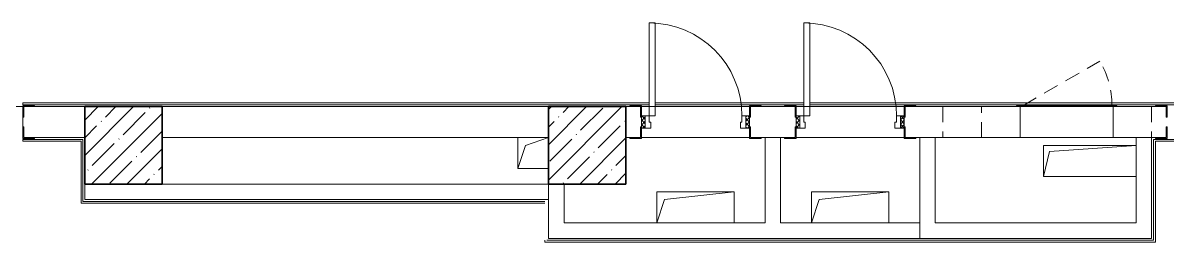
# Model space of a CAD drawing. Header units: millimetres. Extents: x 5993 to 95364, y 94667 to 143522.
# Drawn here: x 43891 to 44494, y 114522 to 114637 of the extents above; entities that cross this region are included whole.
import ezdxf

# ---------------------------------------------------------------- set-up
doc = ezdxf.new("R2010")
doc.units = ezdxf.units.MM
doc.linetypes.add('200_ШТРИХ__ш1_п0_6_', pattern=[160, 100, -60])
doc.linetypes.add('200_ШТРИХ_ш1п0_6_', pattern=[160, 100, -60])
for name, color, linetype, lineweight in [('0-2', 7, 'Continuous', 9), ('Двери', 7, 'Continuous', 9), ('Каркас_Импост', 7, 'Continuous', 13), ('Каркас_Импост-1', 7, 'Continuous', 9), ('Несущие колонны', 7, 'Continuous', 9), ('Несущие колонны-1', 7, 'Continuous', 35), ('Обобщенные модели', 7, 'Continuous', 9), ('Общие ребра', 7, 'Continuous', 9), ('Окна', 7, 'Continuous', 9), ('Открывание в плане-1', 7, '200_ШТРИХ__ш1_п0_6_', 9), ('Открывание-1', 7, 'Continuous', 9), ('Панель-2', 7, 'Continuous', 13), ('Перекрытия', 7, 'Continuous', 9), ('Перемычка_Пунктирные линии-1', 7, '200_ШТРИХ_ш1п0_6_', 9), ('Стены', 7, 'Continuous', 9), ('Стены-1', 7, 'Continuous', 13)]:
    doc.layers.add(name, color=color, linetype=linetype, lineweight=lineweight)
pattern_1 = [(135, (1951.41, 164.685), (-14.14214, -14.14214), []), (225, (1951.41, 164.685), (14.14214, -14.14214), [])]
pattern_2 = [(45, (-171.384, 164.685), (-14.1421, 14.1421), []), (135, (-171.384, 164.685), (-14.1421, -14.1421), [])]

# ---------------------------------------------------------------- blocks, each defined once
blk = doc.blocks.new('BSC_Колонна _Прямоугольная - 500х500-V76-АИ2_01_План напольных покрытий и плинтусов 1го этажа _Часть 2_')
at = {"layer": 'Несущие колонны'}
h = blk.add_hatch(dxfattribs=at)
h.set_pattern_fill('FP_86', color=256, style=0, pattern_type=2)
h.set_pattern_definition([(45, (-31400, -7650), (-114.04925, 114.04925), []), (45, (-31285.95, -7650), (-114.04925, 114.04925), [201.613, -40.323, 3.353, -36.97])])
h.paths.add_polyline_path([(-250, -250), (250, -250), (250, 250), (-250, 250)], flags=0)
at = {"layer": 'Несущие колонны-1'}
for p, q in [((250, 250), (-250, 250)), ((-250, 250), (-250, -250)), ((250, -250), (250, 250)), ((-250, -250), (250, -250))]:
    blk.add_line(p, q, dxfattribs=at)
blk = doc.blocks.new('BSC_Колонна _Прямоугольная - 500х500-V93-АИ2_01_План напольных покрытий и плинтусов 1го этажа _Часть 2_')
at = {"layer": 'Несущие колонны'}
h = blk.add_hatch(dxfattribs=at)
h.set_pattern_fill('FP_112', color=256, style=0, pattern_type=2)
h.set_pattern_definition([(45, (-28400, -7650), (-114.04925, 114.04925), []), (45, (-28285.95, -7650), (-114.04925, 114.04925), [201.613, -40.323, 3.353, -36.97])])
h.paths.add_polyline_path([(-250, -250), (250, -250), (250, 250), (-250, 250)], flags=0)
at = {"layer": 'Несущие колонны-1'}
for p, q in [((250, 250), (-250, 250)), ((-250, 250), (-250, -250)), ((250, -250), (250, 250)), ((-250, -250), (250, -250))]:
    blk.add_line(p, q, dxfattribs=at)
blk = doc.blocks.new('Дверь_СКБ_1Ст_Внутренняя_ШЕР - СОШ_Д-1__Дв_700x1800h_Технический шкаф ЭОМ и СС_EI30-27930625-АИ2_01_План напольных покрытий и плинтусов 1го этажа _Часть 2_')
at = {"layer": 'Двери'}
h = blk.add_hatch(dxfattribs=at)
h.set_pattern_fill('FP_158', color=256, style=0, pattern_type=2)
h.set_pattern_definition(pattern_1)
h.paths.add_polyline_path([(362.5, -40), (362.5, 40), (337.5, 40), (337.5, -40)], flags=0)
at = {"layer": 'Каркас_Импост-1'}
h = blk.add_hatch(dxfattribs=at)
h.set_pattern_fill('FP_159', color=256, style=0, pattern_type=2)
h.set_pattern_definition(pattern_2)
h.paths.add_polyline_path([(-312.5, -40), (-312.5, 40), (-337.5, 40), (-337.5, -40)], flags=0)
at = {"layer": 'Каркас_Импост'}
for p, q in [((-312.5, 40), (-337.5, 40)), ((-337.5, 31), (-337.5, -31)), ((-287.5, 40), (-312.5, 40)), ((-312.5, 40), (-312.5, -40)), ((-312.5, -40), (-312.5, 40)), ((-287.5, 0), (-287.5, 40)), ((-277.5, 0), (-287.5, 0)), ((-277.5, -40), (-277.5, 0)), ((312.5, 0), (302.5, 0)), ((302.5, 0), (302.5, -40)), ((312.5, 40), (312.5, 0)), ((337.5, 40), (312.5, 40)), ((337.5, -40), (337.5, 40)), ((362.5, 40), (337.5, 40)), ((337.5, 40), (337.5, -40)), ((362.5, -40), (362.5, 40)), ((-337.5, -40), (-312.5, -40)), ((-312.5, -40), (-277.5, -40)), ((302.5, -40), (337.5, -40)), ((337.5, -40), (362.5, -40))]:
    blk.add_line(p, q, dxfattribs=at)
at = {"layer": 'Открывание-1'}
blk.add_arc((-287.5, 40), 600, 360, 90, dxfattribs=at)
at = {"layer": 'Панель-2'}
for p, q in [((-287.5, 640), (-287.5, 40)), ((-247.5, 640), (-287.5, 640)), ((-247.5, 40), (-247.5, 640)), ((-287.5, 40), (-247.5, 40))]:
    blk.add_line(p, q, dxfattribs=at)
blk = doc.blocks.new('Дверь_СКБ_1Ст_Внутренняя_ШЕР - СОШ_Д-1__Дв_700x1800h_Технический шкаф ЭОМ и СС_EI30-27926874-АИ2_01_План напольных покрытий и плинтусов 1го этажа _Часть 2_')
at = {"layer": 'Двери'}
h = blk.add_hatch(dxfattribs=at)
h.set_pattern_fill('FP_158', color=256, style=0, pattern_type=2)
h.set_pattern_definition(pattern_1)
h.paths.add_polyline_path([(362.5, -40), (362.5, 40), (337.5, 40), (337.5, -40)], flags=0)
at = {"layer": 'Каркас_Импост-1'}
h = blk.add_hatch(dxfattribs=at)
h.set_pattern_fill('FP_159', color=256, style=0, pattern_type=2)
h.set_pattern_definition(pattern_2)
h.paths.add_polyline_path([(-312.5, -40), (-312.5, 40), (-337.5, 40), (-337.5, -40)], flags=0)
at = {"layer": 'Каркас_Импост'}
for p, q in [((-312.5, 40), (-337.5, 40)), ((-337.5, 31), (-337.5, -31)), ((-287.5, 40), (-312.5, 40)), ((-312.5, 40), (-312.5, -40)), ((-312.5, -40), (-312.5, 40)), ((-287.5, 0), (-287.5, 40)), ((-277.5, 0), (-287.5, 0)), ((-277.5, -40), (-277.5, 0)), ((312.5, 0), (302.5, 0)), ((302.5, 0), (302.5, -40)), ((312.5, 40), (312.5, 0)), ((337.5, 40), (312.5, 40)), ((337.5, -40), (337.5, 40)), ((362.5, 40), (337.5, 40)), ((337.5, 40), (337.5, -40)), ((362.5, -31), (362.5, 31)), ((-337.5, -40), (-312.5, -40)), ((-312.5, -40), (-277.5, -40)), ((302.5, -40), (337.5, -40)), ((337.5, -40), (362.5, -40))]:
    blk.add_line(p, q, dxfattribs=at)
at = {"layer": 'Открывание-1'}
blk.add_arc((-287.5, 40), 600, 360, 90, dxfattribs=at)
at = {"layer": 'Панель-2'}
for p, q in [((-287.5, 640), (-287.5, 40)), ((-247.5, 640), (-287.5, 640)), ((-247.5, 40), (-247.5, 640)), ((-287.5, 40), (-247.5, 40))]:
    blk.add_line(p, q, dxfattribs=at)
blk = doc.blocks.new('Фахверк_СКБ_Уголок - 200_4010-27904266-АИ2_01_План напольных покрытий и плинтусов 1го этажа _Часть 2_')
at = {"layer": 'Обобщенные модели'}
for p, q in [((125, 156), (50, 156)), ((50, 156), (50, 150)), ((50, 150), (119, 150)), ((119, 150), (119, 81)), ((125, 81), (125, 156)), ((119, 81), (125, 81)), ((125, 19), (119, 19)), ((119, 19), (119, -50)), ((125, -56), (125, 19)), ((119, -50), (50, -50)), ((50, -50), (50, -56)), ((50, -56), (125, -56))]:
    blk.add_line(p, q, dxfattribs=at)
blk = doc.blocks.new('Фахверк_СКБ_Уголок - 200_4010_1-27904659-АИ2_01_План напольных покрытий и плинтусов 1го этажа _Часть 2_')
at = {"layer": 'Обобщенные модели'}
for p, q in [((125, 156), (50, 156)), ((50, 156), (50, 150)), ((50, 150), (119, 150)), ((119, 150), (119, 81)), ((125, 81), (125, 156)), ((119, 81), (125, 81)), ((125, 19), (119, 19)), ((119, 19), (119, -50)), ((125, -56), (125, 19)), ((119, -50), (50, -50)), ((50, -50), (50, -56)), ((50, -56), (125, -56))]:
    blk.add_line(p, q, dxfattribs=at)
blk = doc.blocks.new('АР_Перемычка - АР_Перемычка-27931200-АИ2_01_План напольных покрытий и плинтусов 1го этажа _Часть 2_')
at = {"layer": 'Обобщенные модели'}
blk.add_line((0, -100), (8, -100), dxfattribs=at)
at = {"layer": 'Перемычка_Пунктирные линии-1'}
for p, q in [((0, 100), (950, 100)), ((950, 100), (950, -100)), ((0, -31), (0, 31)), ((0, -100), (950, -100))]:
    blk.add_line(p, q, dxfattribs=at)
blk = doc.blocks.new('АР_Перемычка - АР_Перемычка-27927451-АИ2_01_План напольных покрытий и плинтусов 1го этажа _Часть 2_')
at = {"layer": 'Обобщенные модели'}
blk.add_line((0, -100), (9, -100), dxfattribs=at)
at = {"layer": 'Перемычка_Пунктирные линии-1'}
for p, q in [((0, 100), (700, 100)), ((0, -31), (0, 31)), ((700, 31), (700, -31)), ((0, -100), (700, -100))]:
    blk.add_line(p, q, dxfattribs=at)
blk = doc.blocks.new('154_Стойка_СКБ_Уголок - СМ-2530_200-28213945-АИ2_01_План напольных покрытий и плинтусов 1го этажа _Часть 2_')
at = {"layer": 'Обобщенные модели'}
for p, q in [((125, 156), (125, 81)), ((200, 156), (125, 156)), ((131, 81), (131, 150)), ((131, 150), (200, 150)), ((200, 150), (200, 156)), ((125, 81), (131, 81)), ((131, 19), (125, 19)), ((125, 19), (125, -56)), ((131, -50), (131, 19)), ((125, -56), (200, -56)), ((200, -50), (131, -50)), ((200, -56), (200, -50))]:
    blk.add_line(p, q, dxfattribs=at)
blk = doc.blocks.new('154_Стойка_СКБ_Уголок - СМ-2230_200-28216496-АИ2_01_План напольных покрытий и плинтусов 1го этажа _Часть 2_')
at = {"layer": 'Обобщенные модели'}
for p, q in [((125, 156), (125, 90)), ((200, 156), (125, 156)), ((131, 81), (131, 150)), ((131, 150), (200, 150)), ((200, 150), (200, 156)), ((125, 81), (131, 81)), ((131, 19), (125, 19)), ((125, 10), (125, -56)), ((131, -50), (131, 19)), ((125, -56), (200, -56)), ((200, -50), (131, -50)), ((200, -56), (200, -50))]:
    blk.add_line(p, q, dxfattribs=at)
blk = doc.blocks.new('AR_Отверстие Ниша - Лючок-32404230-АИ2_01_План напольных покрытий и плинтусов 1го этажа _Часть 2_')
at = {"layer": 'Окна'}
for p, q in [((300, 100), (-300, 100)), ((-300, 100), (-300, -100)), ((300, -100), (300, 100)), ((-300, -100), (300, -100))]:
    blk.add_line(p, q, dxfattribs=at)
blk = doc.blocks.new('Л_Общий_Лючок - Лючок-29684080-АИ2_01_План напольных покрытий и плинтусов 1го этажа _Часть 2_')
at = {"layer": 'Окна'}
for p, q in [((624, 6), (-24, 6)), ((-24, 6), (-24, 0)), ((-24, 0), (0, 0)), ((600, 0), (624, 0)), ((624, 6), (624, 0))]:
    blk.add_line(p, q, dxfattribs=at)
at = {"layer": 'Открывание в плане-1'}
blk.add_line((16.4, 6), (515.2, 294), dxfattribs=at)
blk.add_arc((6, 0), 588, 0.58763, 30, dxfattribs=at)
blk = doc.blocks.new('АР_Перемычка1 - АР_Перемычка 2-29791510-АИ2_01_План напольных покрытий и плинтусов 1го этажа _Часть 2_')
at = {"layer": 'Перемычка_Пунктирные линии-1'}
for p, q in [((-250, 100), (0, 100)), ((-250, -100), (-250, 100)), ((600, 100), (850, 100)), ((850, 100), (850, -100)), ((-250, -100), (0, -100)), ((600, -100), (850, -100))]:
    blk.add_line(p, q, dxfattribs=at)
blk = doc.blocks.new('AR_Отверстие прямоугольное _в плите_ - AR_Отверстие прямоугольное _в плите_-V196-АИ2_01_План напольных покрытий и плинтусов 1го этажа _Часть 2_')
at = {"layer": 'Обобщенные модели'}
for p, q in [((250, 100), (-250, 100)), ((-250, 100), (-250, -100)), ((-200, 50), (250, 100)), ((250, -100), (250, 100)), ((-250, -100), (-200, 50))]:
    blk.add_line(p, q, dxfattribs=at)
blk = doc.blocks.new('AR_Отверстие прямоугольное _в плите_ - AR_Отверстие прямоугольное _в плите_-30459197-АИ2_01_План напольных покрытий и плинтусов 1го этажа _Часть 2_')
at = {"layer": 'Обобщенные модели'}
for p, q in [((300, 100), (-300, 100)), ((-300, 100), (-300, -100)), ((-260, 60), (300, 100)), ((-300, -100), (-260, 60)), ((-300, -100), (300, -100))]:
    blk.add_line(p, q, dxfattribs=at)
blk = doc.blocks.new('AR_Отверстие прямоугольное _в плите_ - AR_Отверстие прямоугольное _в плите_-V248-АИ2_01_План напольных покрытий и плинтусов 1го этажа _Часть 2_')
at = {"layer": 'Обобщенные модели'}
for p, q in [((-100, 100), (-100, -100)), ((-50, 50), (100, 100)), ((-100, -100), (-50, 50)), ((-100, -100), (100, -100))]:
    blk.add_line(p, q, dxfattribs=at)

msp = doc.modelspace()

# ---------------------------------------------------------------- linework, layer by layer
at = {"layer": 'Общие ребра'}
msp.add_line((44371.63, 114577.12), (44363.49, 114577.12), dxfattribs=at)
at = {"layer": 'Перекрытия'}
msp.add_line((43891.4, 114593.4), (43753.02, 114593.4), dxfattribs=at)
at = {"layer": 'Стены'}
for p, q in [((43891.4, 114595.35), (44221.05, 114595.35)), ((43891.4, 114594.37), (43891.4, 114595.35)), ((44221.05, 114594.37), (43891.4, 114594.37)), ((44216.98, 114593.4), (44221.05, 114593.4)), ((44224.3, 114595.35), (44302.44, 114595.35)), ((44302.44, 114594.37), (44224.3, 114594.37)), ((44224.3, 114593.4), (44273.95, 114593.4)), ((44298.37, 114593.4), (44302.44, 114593.4)), ((44305.7, 114595.35), (45262.91, 114595.35)), ((44943.58, 114594.37), (44305.7, 114594.37)), ((44305.7, 114593.4), (44355.35, 114593.4)), ((43891.4, 114576.14), (43922.98, 114576.14)), ((43891.4, 114576.14), (43891.4, 114575.17)), ((43922, 114575.17), (43891.4, 114575.17)), ((43922, 114542.61), (43922, 114575.17)), ((43922.98, 114576.14), (43922.98, 114543.58)), ((44273.95, 114577.12), (44216.98, 114577.12)), ((44355.35, 114577.12), (44298.37, 114577.12)), ((44486.56, 114576.14), (44655.54, 114576.14)), ((44486.56, 114523.23), (44486.56, 114576.14)), ((44654.56, 114575.17), (44487.54, 114575.17)), ((44487.54, 114575.17), (44487.54, 114522.26)), ((44166.19, 114542.61), (43922, 114542.61)), ((43922.98, 114543.58), (44166.19, 114543.58)), ((44166.19, 114523.23), (44166.19, 114522.26)), ((44487.54, 114522.26), (44166.19, 114522.26)), ((44167.16, 114523.23), (44486.56, 114523.23))]:
    msp.add_line(p, q, dxfattribs=at)
at = {"layer": 'Стены-1'}
for p, q in [((43923.95, 114593.4), (43897.5, 114593.4)), ((44168.14, 114593.4), (43964.65, 114593.4)), ((44210.87, 114593.4), (44208.84, 114593.4)), ((44292.27, 114593.4), (44280.06, 114593.4)), ((44414.44, 114593.4), (44361.45, 114593.4)), ((44487.62, 114593.4), (44467.19, 114593.4)), ((43891.4, 114587.78), (43891.4, 114582.73)), ((43897.5, 114577.12), (43923.95, 114577.12)), ((43964.65, 114577.12), (44168.14, 114577.12)), ((44208.84, 114577.12), (44210.87, 114577.12)), ((44280.06, 114577.12), (44292.27, 114577.12)), ((44290.23, 114577.12), (44282.09, 114577.12)), ((44282.09, 114577.12), (44282.09, 114532.35)), ((44290.23, 114532.35), (44290.23, 114577.12)), ((44361.45, 114577.12), (44363.49, 114577.12)), ((44363.49, 114577.12), (44363.49, 114524.21)), ((44371.63, 114532.35), (44371.63, 114577.12)), ((44371.63, 114577.12), (44416.4, 114577.12)), ((44465.23, 114577.12), (44487.62, 114577.12)), ((44485.58, 114577.12), (44477.44, 114577.12)), ((44477.44, 114577.12), (44477.44, 114532.35)), ((44485.58, 114524.21), (44485.58, 114577.12)), ((43923.95, 114552.7), (43923.95, 114544.56)), ((44168.14, 114552.7), (43964.65, 114552.7)), ((44168.14, 114552.7), (44168.14, 114532.35)), ((44168.14, 114544.56), (44168.14, 114552.7)), ((44176.28, 114532.35), (44176.28, 114552.7)), ((43923.95, 114544.56), (44168.14, 114544.56)), ((44168.14, 114532.35), (44168.14, 114524.21)), ((44282.09, 114532.35), (44176.28, 114532.35)), ((44363.49, 114532.35), (44290.23, 114532.35)), ((44363.49, 114524.21), (44363.49, 114532.35)), ((44477.44, 114532.35), (44371.63, 114532.35)), ((44168.14, 114524.21), (44363.49, 114524.21)), ((44363.49, 114524.21), (44371.63, 114524.21)), ((44371.63, 114524.21), (44477.44, 114524.21)), ((44477.44, 114524.21), (44485.58, 114524.21))]:
    msp.add_line(p, q, dxfattribs=at)

# ---------------------------------------------------------------- block references
at = {"layer": '0-2', "xscale": 0.08139549610658335, "yscale": 0.08139549610658335, "zscale": 0.08139549610658335}
for name, p in [('Дверь_СКБ_1Ст_Внутренняя_ШЕР - СОШ_Д-1__Дв_700x1800h_Технический шкаф ЭОМ и СС_EI30-27926874-АИ2_01_План напольных покрытий и плинтусов 1го этажа _Часть 2_', (44244.45, 114585.26)), ('Дверь_СКБ_1Ст_Внутренняя_ШЕР - СОШ_Д-1__Дв_700x1800h_Технический шкаф ЭОМ и СС_EI30-27930625-АИ2_01_План напольных покрытий и плинтусов 1го этажа _Часть 2_', (44325.84, 114585.26)), ('Л_Общий_Лючок - Лючок-29684080-АИ2_01_План напольных покрытий и плинтусов 1го этажа _Часть 2_', (44416.4, 114593.4)), ('BSC_Колонна _Прямоугольная - 500х500-V93-АИ2_01_План напольных покрытий и плинтусов 1го этажа _Часть 2_', (43944.3, 114573.05)), ('BSC_Колонна _Прямоугольная - 500х500-V76-АИ2_01_План напольных покрытий и плинтусов 1го этажа _Часть 2_', (44188.49, 114573.05)), ('Фахверк_СКБ_Уголок - 200_4010_1-27904659-АИ2_01_План напольных покрытий и плинтусов 1го этажа _Часть 2_', (44206.8, 114581.19)), ('АР_Перемычка - АР_Перемычка-27927451-АИ2_01_План напольных покрытий и плинтусов 1го этажа _Часть 2_', (44216.98, 114585.26)), ('Фахверк_СКБ_Уголок - 200_4010-27904266-АИ2_01_План напольных покрытий и плинтусов 1го этажа _Часть 2_', (44288.2, 114581.19)), ('АР_Перемычка - АР_Перемычка-27931200-АИ2_01_План напольных покрытий и плинтусов 1го этажа _Часть 2_', (44298.37, 114585.26)), ('154_Стойка_СКБ_Уголок - СМ-2230_200-28216496-АИ2_01_План напольных покрытий и плинтусов 1го этажа _Часть 2_', (44345.18, 114581.19)), ('AR_Отверстие прямоугольное _в плите_ - AR_Отверстие прямоугольное _в плите_-V248-АИ2_01_План напольных покрытий и плинтусов 1го этажа _Часть 2_', (44160, 114568.98)), ('AR_Отверстие прямоугольное _в плите_ - AR_Отверстие прямоугольное _в плите_-30459197-АИ2_01_План напольных покрытий и плинтусов 1го этажа _Часть 2_', (44453.02, 114564.91)), ('AR_Отверстие прямоугольное _в плите_ - AR_Отверстие прямоугольное _в плите_-V196-АИ2_01_План напольных покрытий и плинтусов 1го этажа _Часть 2_', (44245.47, 114540.49)), ('AR_Отверстие прямоугольное _в плите_ - AR_Отверстие прямоугольное _в плите_-V196-АИ2_01_План напольных покрытий и плинтусов 1го этажа _Часть 2_', (44326.86, 114540.49))]:
    msp.add_blockref(name, p, dxfattribs=at)
at = {"layer": '0-2', "xscale": 0.08139549610658335, "yscale": 0.08139549610658335, "zscale": 0.08139549610658335, "rotation": 180}
for name, p in [('Фахверк_СКБ_Уголок - 200_4010-27904266-АИ2_01_План напольных покрытий и плинтусов 1го этажа _Часть 2_', (43901.57, 114589.33)), ('Фахверк_СКБ_Уголок - 200_4010_1-27904659-АИ2_01_План напольных покрытий и плинтусов 1го этажа _Часть 2_', (44284.13, 114589.33)), ('АР_Перемычка1 - АР_Перемычка 2-29791510-АИ2_01_План напольных покрытий и плинтусов 1го этажа _Часть 2_', (44465.23, 114585.26)), ('AR_Отверстие Ниша - Лючок-32404230-АИ2_01_План напольных покрытий и плинтусов 1го этажа _Часть 2_', (44440.82, 114585.26)), ('154_Стойка_СКБ_Уголок - СМ-2530_200-28213945-АИ2_01_План напольных покрытий и плинтусов 1го этажа _Часть 2_', (44503.9, 114589.33))]:
    msp.add_blockref(name, p, dxfattribs=at)

doc.saveas('drawing.dxf')
